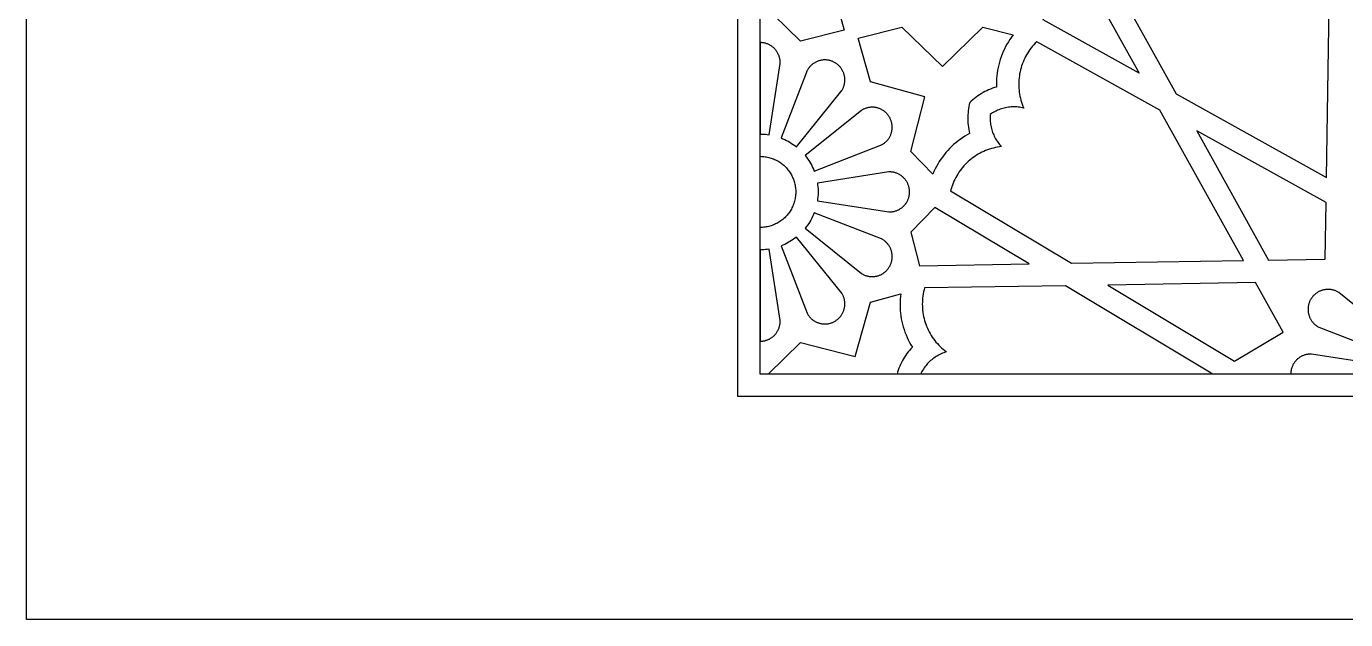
# Model space of a CAD drawing. Extents: x 0 to 1266, y 0 to 1438.
# Drawn here: x 0 to 591, y 0 to 266 of the extents above; entities that cross this region are included whole.
import ezdxf

# ---------------------------------------------------------------- set-up
doc = ezdxf.new("R2010")
doc.units = 0
doc.layers.add('Default_Layer', color=1, linetype='CONTINUOUS')

msp = doc.modelspace()

# ---------------------------------------------------------------- linework, layer by layer
at = {"layer": 'Default_Layer'}
for points in [[(0, 1438.2), (1266.43, 1438.2), (1266.43, 0), (0, 0), (0, 1438.2)], [(318.66, 1338.2), (947.76, 1338.2), (947.76, 100), (318.66, 100), (318.66, 1338.2)], [(328.66, 110), (328.66, 1328.2), (937.76, 1328.2), (937.76, 110), (328.66, 110)], [(328.66, 329.34), (342.8, 314.87), (336.55, 290.39), (360.88, 283.56), (366.35, 264.08), (346.74, 259.07), (328.66, 276.73), (328.66, 329.34)], [(474.56, 287.74), (498.45, 244.77), (455.47, 268.66), (459.65, 283.56), (474.56, 287.74)], [(422.5, 217.8), (421.4, 217.19), (420.33, 216.54), (419.28, 215.86), (418.25, 215.14), (417.25, 214.39), (416.27, 213.6), (415.32, 212.78), (414.4, 211.93), (413.51, 211.05), (412.65, 210.14), (411.83, 209.2), (411.03, 208.23), (410.27, 207.23), (409.55, 206.21), (408.86, 205.16), (408.2, 204.09), (407.59, 203), (407.01, 201.89), (406.46, 200.76), (405.96, 199.61), (396.13, 209.68), (402.38, 234.17), (378.05, 240.99), (372.58, 260.47), (392.19, 265.48), (410.27, 247.82), (428.34, 265.48), (441.98, 262), (441.24, 260.99), (440.53, 259.96), (439.86, 258.9), (439.22, 257.82), (438.62, 256.72), (438.06, 255.6), (437.54, 254.46), (437.06, 253.3), (436.62, 252.13), (436.21, 250.94), (435.85, 249.74), (435.53, 248.53), (435.25, 247.31), (435.02, 246.08), (434.83, 244.84), (434.67, 243.59), (434.57, 242.35), (434.5, 241.09), (434.48, 239.84), (434.5, 238.59), (433.61, 238.31), (432.73, 238.01), (431.86, 237.68), (431, 237.32), (430.15, 236.93), (429.32, 236.52), (428.5, 236.08), (427.69, 235.61), (426.9, 235.11), (426.13, 234.59), (425.38, 234.05), (424.64, 233.48), (423.92, 232.88), (423.23, 232.27), (422.55, 231.63), (422.33, 230.72), (422.15, 229.81), (421.99, 228.89), (421.87, 227.97), (421.77, 227.04), (421.71, 226.11), (421.67, 225.18), (421.67, 224.25), (421.7, 223.32), (421.75, 222.39), (421.84, 221.46), (421.96, 220.54), (422.11, 219.62), (422.29, 218.71), (422.5, 217.8)], [(328.66, 258.51), (328.66, 217.55), (329.46, 217.53), (330.26, 217.5), (331.06, 217.43), (331.86, 217.35), (332.65, 217.24), (337.62, 249.18), (337.63, 249.49), (337.62, 249.8), (337.61, 250.11), (337.58, 250.41), (337.55, 250.72), (337.5, 251.02), (337.45, 251.32), (337.38, 251.62), (337.3, 251.92), (337.22, 252.22), (337.12, 252.51), (337.02, 252.79), (336.9, 253.08), (336.77, 253.36), (336.64, 253.64), (336.49, 253.91), (336.34, 254.17), (336.18, 254.43), (336, 254.69), (335.82, 254.94), (335.63, 255.18), (335.44, 255.41), (335.23, 255.64), (335.02, 255.86), (334.8, 256.08), (334.57, 256.28), (334.34, 256.48), (334.1, 256.67), (333.85, 256.85), (333.59, 257.03), (333.34, 257.19), (333.07, 257.35), (332.8, 257.49), (332.53, 257.63), (332.25, 257.76), (331.96, 257.88), (331.68, 257.99), (331.38, 258.08), (331.09, 258.17), (330.79, 258.25), (330.49, 258.32), (330.19, 258.38), (329.89, 258.42), (329.58, 258.46), (329.28, 258.49), (328.97, 258.5), (328.66, 258.51)], [(436.73, 211.93), (435.82, 211.81), (434.92, 211.66), (434.01, 211.48), (433.12, 211.27), (432.23, 211.03), (431.36, 210.76), (430.49, 210.45), (429.63, 210.12), (428.79, 209.75), (427.96, 209.36), (427.14, 208.94), (426.34, 208.49), (425.55, 208.02), (424.78, 207.52), (424.03, 206.99), (423.3, 206.43), (422.59, 205.85), (421.9, 205.25), (421.23, 204.62), (420.58, 203.97), (419.95, 203.3), (419.35, 202.6), (418.77, 201.89), (418.22, 201.15), (417.69, 200.4), (417.19, 199.63), (416.72, 198.84), (416.27, 198.04), (415.85, 197.22), (415.46, 196.39), (415.1, 195.54), (414.77, 194.69), (414.47, 193.82), (414.2, 192.94), (413.96, 192.05), (468.06, 159.63), (545.08, 160.88), (507.65, 228.21), (452.53, 258.85), (451.88, 258.2), (451.25, 257.53), (450.65, 256.83), (450.07, 256.12), (449.52, 255.38), (449, 254.63), (448.5, 253.86), (448.02, 253.07), (447.58, 252.27), (447.16, 251.45), (446.77, 250.62), (446.42, 249.77), (446.09, 248.91), (445.79, 248.04), (445.52, 247.17), (445.28, 246.28), (445.07, 245.38), (444.89, 244.48), (444.75, 243.57), (444.63, 242.66), (444.55, 241.75), (444.5, 240.83), (444.48, 239.91), (444.49, 238.99), (444.54, 238.07), (444.61, 237.16), (444.72, 236.25), (444.86, 235.34), (445.03, 234.44), (445.23, 233.54), (445.46, 232.65), (445.73, 231.77), (446.02, 230.9), (446.34, 230.04), (446.7, 229.19), (446.08, 229.33), (445.47, 229.44), (444.85, 229.54), (444.22, 229.61), (443.6, 229.66), (442.97, 229.69), (442.34, 229.7), (441.72, 229.69), (441.09, 229.66), (440.46, 229.6), (439.84, 229.53), (439.22, 229.43), (438.6, 229.31), (437.99, 229.17), (437.38, 229.01), (436.78, 228.83), (436.19, 228.63), (435.6, 228.41), (435.02, 228.17), (434.45, 227.91), (433.89, 227.63), (433.34, 227.33), (432.8, 227.01), (432.27, 226.67), (431.75, 226.32), (431.7, 225.69), (431.67, 225.06), (431.67, 224.44), (431.69, 223.81), (431.72, 223.18), (431.78, 222.56), (431.86, 221.93), (431.96, 221.31), (432.09, 220.7), (432.23, 220.09), (432.4, 219.48), (432.58, 218.88), (432.79, 218.29), (433.01, 217.7), (433.26, 217.13), (433.52, 216.56), (433.81, 216), (434.11, 215.45), (434.43, 214.91), (434.77, 214.38), (435.13, 213.86), (435.51, 213.36), (435.9, 212.87), (436.31, 212.39), (436.73, 211.93)], [(338.03, 215.8), (338.85, 215.46), (339.66, 215.1), (340.46, 214.71), (341.25, 214.29), (342.02, 213.84), (342.77, 213.37), (343.51, 212.88), (344.23, 212.36), (344.93, 211.81), (365.21, 236.99), (365.37, 237.26), (365.52, 237.53), (365.66, 237.8), (365.8, 238.09), (365.92, 238.37), (366.03, 238.66), (366.14, 238.95), (366.23, 239.25), (366.31, 239.55), (366.38, 239.85), (366.45, 240.15), (366.5, 240.46), (366.54, 240.77), (366.57, 241.08), (366.59, 241.39), (366.6, 241.7), (366.59, 242.01), (366.58, 242.32), (366.56, 242.63), (366.52, 242.94), (366.48, 243.24), (366.42, 243.55), (366.35, 243.85), (366.28, 244.15), (366.19, 244.45), (366.09, 244.75), (365.98, 245.04), (365.87, 245.32), (365.74, 245.61), (365.6, 245.89), (365.45, 246.16), (365.3, 246.43), (365.13, 246.69), (364.96, 246.95), (364.77, 247.2), (364.58, 247.44), (364.38, 247.68), (364.17, 247.91), (363.96, 248.13), (363.73, 248.35), (363.5, 248.55), (363.27, 248.75), (363.02, 248.94), (362.77, 249.13), (362.51, 249.3), (362.25, 249.46), (361.98, 249.62), (361.71, 249.77), (361.43, 249.9), (361.14, 250.03), (360.86, 250.15), (360.56, 250.25), (360.27, 250.35), (359.97, 250.43), (359.67, 250.51), (359.37, 250.58), (359.06, 250.63), (358.75, 250.67), (358.44, 250.71), (358.13, 250.73), (357.82, 250.74), (357.51, 250.74), (357.2, 250.73), (356.89, 250.71), (356.58, 250.68), (356.28, 250.64), (355.97, 250.59), (355.67, 250.53), (355.36, 250.45), (355.07, 250.37), (354.77, 250.27), (354.48, 250.17), (354.19, 250.06), (353.9, 249.93), (353.62, 249.8), (353.35, 249.65), (353.08, 249.5), (352.81, 249.34), (352.56, 249.17), (352.3, 248.99), (352.06, 248.8), (351.82, 248.6), (351.58, 248.39), (351.36, 248.18), (351.14, 247.96), (350.93, 247.73), (350.73, 247.5), (350.54, 247.25), (350.35, 247), (350.17, 246.75), (350.01, 246.49), (349.85, 246.22), (349.7, 245.95), (338.03, 215.8)], [(348.87, 207.87), (349.42, 207.17), (349.94, 206.45), (350.43, 205.71), (350.9, 204.96), (351.35, 204.19), (351.77, 203.4), (352.16, 202.6), (352.52, 201.79), (352.86, 200.97), (383.01, 212.64), (383.28, 212.79), (383.55, 212.95), (383.81, 213.11), (384.06, 213.29), (384.31, 213.48), (384.55, 213.67), (384.79, 213.87), (385.02, 214.08), (385.24, 214.3), (385.45, 214.53), (385.66, 214.76), (385.86, 215), (386.05, 215.24), (386.23, 215.5), (386.4, 215.76), (386.56, 216.02), (386.71, 216.29), (386.86, 216.57), (386.99, 216.85), (387.12, 217.13), (387.23, 217.42), (387.33, 217.71), (387.43, 218.01), (387.51, 218.31), (387.59, 218.61), (387.65, 218.91), (387.7, 219.22), (387.74, 219.53), (387.77, 219.83), (387.79, 220.14), (387.8, 220.45), (387.8, 220.76), (387.79, 221.08), (387.77, 221.38), (387.73, 221.69), (387.69, 222), (387.63, 222.31), (387.57, 222.61), (387.49, 222.91), (387.41, 223.21), (387.31, 223.5), (387.2, 223.8), (387.09, 224.08), (386.96, 224.37), (386.83, 224.65), (386.68, 224.92), (386.52, 225.19), (386.36, 225.45), (386.19, 225.71), (386, 225.96), (385.81, 226.21), (385.61, 226.44), (385.41, 226.68), (385.19, 226.9), (384.97, 227.12), (384.74, 227.32), (384.5, 227.52), (384.26, 227.72), (384.01, 227.9), (383.75, 228.07), (383.49, 228.24), (383.22, 228.4), (382.94, 228.54), (382.67, 228.68), (382.38, 228.81), (382.1, 228.92), (381.8, 229.03), (381.51, 229.13), (381.21, 229.22), (380.91, 229.29), (380.61, 229.36), (380.3, 229.42), (380, 229.46), (379.69, 229.5), (379.38, 229.52), (379.07, 229.53), (378.76, 229.54), (378.45, 229.53), (378.14, 229.51), (377.83, 229.48), (377.52, 229.44), (377.21, 229.39), (376.91, 229.33), (376.61, 229.25), (376.31, 229.17), (376.01, 229.08), (375.72, 228.97), (375.43, 228.86), (375.14, 228.74), (374.86, 228.61), (374.59, 228.46), (374.32, 228.31), (374.05, 228.15), (348.87, 207.87)], [(581.74, 161.48), (582.15, 186.79), (524.21, 219), (556.42, 161.07), (581.74, 161.48)], [(328.66, 175.66), (328.66, 207.55), (329.21, 207.54), (329.76, 207.51), (330.31, 207.46), (330.86, 207.39), (331.4, 207.31), (331.94, 207.21), (332.48, 207.08), (333.01, 206.94), (333.54, 206.78), (334.06, 206.61), (334.57, 206.41), (335.08, 206.2), (335.58, 205.97), (336.07, 205.72), (336.55, 205.46), (337.03, 205.18), (337.49, 204.88), (337.94, 204.57), (338.39, 204.24), (338.82, 203.89), (339.23, 203.54), (339.64, 203.16), (340.03, 202.78), (340.41, 202.38), (340.78, 201.97), (341.13, 201.54), (341.46, 201.11), (341.78, 200.66), (342.09, 200.2), (342.38, 199.73), (342.65, 199.26), (342.9, 198.77), (343.14, 198.27), (343.37, 197.77), (343.57, 197.26), (343.76, 196.74), (343.92, 196.22), (344.07, 195.69), (344.21, 195.15), (344.32, 194.61), (344.41, 194.07), (344.49, 193.53), (344.55, 192.98), (344.58, 192.43), (344.6, 191.88), (344.6, 191.33), (344.58, 190.78), (344.55, 190.23), (344.49, 189.68), (344.41, 189.14), (344.32, 188.6), (344.21, 188.06), (344.07, 187.52), (343.92, 186.99), (343.76, 186.47), (343.57, 185.95), (343.37, 185.44), (343.14, 184.94), (342.9, 184.44), (342.65, 183.95), (342.38, 183.47), (342.09, 183.01), (341.78, 182.55), (341.46, 182.1), (341.13, 181.66), (340.78, 181.24), (340.41, 180.83), (340.03, 180.43), (339.64, 180.04), (339.23, 179.67), (338.82, 179.31), (338.39, 178.97), (337.94, 178.64), (337.49, 178.33), (337.03, 178.03), (336.55, 177.75), (336.07, 177.49), (335.58, 177.24), (335.08, 177.01), (334.57, 176.8), (334.06, 176.6), (333.54, 176.43), (333.01, 176.27), (332.48, 176.13), (331.94, 176), (331.4, 175.9), (330.86, 175.81), (330.31, 175.75), (329.76, 175.7), (329.21, 175.67), (328.66, 175.66)], [(354.3, 195.59), (354.42, 194.71), (354.51, 193.82), (354.57, 192.94), (354.6, 192.05), (354.6, 191.16), (354.57, 190.27), (354.51, 189.38), (354.42, 188.5), (354.3, 187.62), (386.24, 182.65), (386.55, 182.64), (386.86, 182.65), (387.17, 182.66), (387.48, 182.69), (387.79, 182.72), (388.1, 182.77), (388.4, 182.82), (388.71, 182.89), (389.01, 182.97), (389.31, 183.06), (389.6, 183.16), (389.89, 183.27), (390.18, 183.39), (390.46, 183.51), (390.74, 183.65), (391.01, 183.8), (391.28, 183.96), (391.54, 184.12), (391.8, 184.3), (392.05, 184.48), (392.29, 184.68), (392.53, 184.88), (392.76, 185.09), (392.98, 185.3), (393.19, 185.53), (393.4, 185.76), (393.6, 186), (393.79, 186.25), (393.97, 186.5), (394.14, 186.76), (394.3, 187.02), (394.46, 187.29), (394.6, 187.56), (394.74, 187.84), (394.86, 188.13), (394.98, 188.42), (395.09, 188.71), (395.18, 189), (395.27, 189.3), (395.34, 189.6), (395.4, 189.91), (395.46, 190.21), (395.5, 190.52), (395.53, 190.83), (395.55, 191.14), (395.56, 191.45), (395.56, 191.76), (395.55, 192.07), (395.53, 192.38), (395.5, 192.69), (395.46, 193), (395.4, 193.3), (395.34, 193.61), (395.27, 193.91), (395.18, 194.21), (395.09, 194.5), (394.98, 194.79), (394.86, 195.08), (394.74, 195.37), (394.6, 195.64), (394.46, 195.92), (394.3, 196.19), (394.14, 196.45), (393.97, 196.71), (393.79, 196.96), (393.6, 197.21), (393.4, 197.45), (393.19, 197.68), (392.98, 197.9), (392.76, 198.12), (392.53, 198.33), (392.29, 198.53), (392.05, 198.72), (391.8, 198.91), (391.54, 199.08), (391.28, 199.25), (391.01, 199.41), (390.74, 199.56), (390.46, 199.69), (390.18, 199.82), (389.89, 199.94), (389.6, 200.05), (389.31, 200.15), (389.01, 200.24), (388.71, 200.32), (388.4, 200.38), (388.1, 200.44), (387.79, 200.49), (387.48, 200.52), (387.17, 200.55), (386.86, 200.56), (386.55, 200.57), (386.24, 200.56), (354.3, 195.59)], [(406.94, 184.6), (396.13, 173.53), (399.96, 158.53), (449.12, 159.33), (406.94, 184.6)], [(352.86, 182.24), (352.52, 181.42), (352.16, 180.6), (351.77, 179.81), (351.35, 179.02), (350.9, 178.25), (350.43, 177.5), (349.94, 176.76), (349.42, 176.04), (348.87, 175.33), (374.05, 155.06), (374.32, 154.9), (374.59, 154.75), (374.86, 154.6), (375.14, 154.47), (375.43, 154.35), (375.72, 154.23), (376.01, 154.13), (376.31, 154.04), (376.61, 153.95), (376.91, 153.88), (377.21, 153.82), (377.52, 153.77), (377.83, 153.73), (378.14, 153.7), (378.45, 153.68), (378.76, 153.67), (379.07, 153.67), (379.38, 153.69), (379.69, 153.71), (380, 153.75), (380.3, 153.79), (380.61, 153.85), (380.91, 153.91), (381.21, 153.99), (381.51, 154.08), (381.8, 154.18), (382.1, 154.28), (382.38, 154.4), (382.67, 154.53), (382.94, 154.67), (383.22, 154.81), (383.49, 154.97), (383.75, 155.13), (384.01, 155.31), (384.26, 155.49), (384.5, 155.68), (384.74, 155.88), (384.97, 156.09), (385.19, 156.31), (385.41, 156.53), (385.61, 156.76), (385.81, 157), (386, 157.25), (386.19, 157.5), (386.36, 157.76), (386.52, 158.02), (386.68, 158.29), (386.83, 158.56), (386.96, 158.84), (387.09, 159.12), (387.2, 159.41), (387.31, 159.7), (387.41, 160), (387.49, 160.3), (387.57, 160.6), (387.63, 160.9), (387.69, 161.21), (387.73, 161.51), (387.77, 161.82), (387.79, 162.13), (387.8, 162.44), (387.8, 162.75), (387.79, 163.06), (387.77, 163.37), (387.74, 163.68), (387.7, 163.99), (387.65, 164.3), (387.59, 164.6), (387.51, 164.9), (387.43, 165.2), (387.33, 165.5), (387.23, 165.79), (387.12, 166.08), (386.99, 166.36), (386.86, 166.64), (386.71, 166.92), (386.56, 167.19), (386.4, 167.45), (386.23, 167.71), (386.05, 167.96), (385.86, 168.21), (385.66, 168.45), (385.45, 168.68), (385.24, 168.91), (385.02, 169.13), (384.79, 169.34), (384.55, 169.54), (384.31, 169.73), (384.06, 169.92), (383.81, 170.09), (383.55, 170.26), (383.28, 170.42), (383.01, 170.57), (352.86, 182.24)], [(344.93, 171.4), (344.23, 170.85), (343.51, 170.33), (342.77, 169.83), (342.02, 169.36), (341.25, 168.92), (340.46, 168.5), (339.66, 168.11), (338.85, 167.75), (338.03, 167.41), (349.7, 137.26), (349.85, 136.99), (350.01, 136.72), (350.17, 136.46), (350.35, 136.2), (350.54, 135.96), (350.73, 135.71), (350.93, 135.48), (351.14, 135.25), (351.36, 135.03), (351.58, 134.81), (351.82, 134.61), (352.06, 134.41), (352.3, 134.22), (352.56, 134.04), (352.81, 133.87), (353.08, 133.71), (353.35, 133.55), (353.62, 133.41), (353.9, 133.28), (354.19, 133.15), (354.48, 133.04), (354.77, 132.93), (355.07, 132.84), (355.36, 132.76), (355.67, 132.68), (355.97, 132.62), (356.28, 132.57), (356.58, 132.53), (356.89, 132.49), (357.2, 132.47), (357.51, 132.46), (357.82, 132.47), (358.13, 132.48), (358.44, 132.5), (358.75, 132.53), (359.06, 132.58), (359.37, 132.63), (359.67, 132.7), (359.97, 132.77), (360.27, 132.86), (360.56, 132.96), (360.86, 133.06), (361.14, 133.18), (361.43, 133.31), (361.71, 133.44), (361.98, 133.59), (362.25, 133.74), (362.51, 133.91), (362.77, 134.08), (363.02, 134.26), (363.27, 134.45), (363.5, 134.65), (363.73, 134.86), (363.96, 135.08), (364.17, 135.3), (364.38, 135.53), (364.58, 135.77), (364.77, 136.01), (364.96, 136.26), (365.13, 136.52), (365.3, 136.78), (365.45, 137.05), (365.6, 137.32), (365.74, 137.6), (365.87, 137.88), (365.98, 138.17), (366.09, 138.46), (366.19, 138.76), (366.28, 139.06), (366.35, 139.36), (366.42, 139.66), (366.48, 139.97), (366.52, 140.27), (366.56, 140.58), (366.58, 140.89), (366.59, 141.2), (366.6, 141.51), (366.59, 141.82), (366.57, 142.13), (366.54, 142.44), (366.5, 142.75), (366.45, 143.05), (366.38, 143.36), (366.31, 143.66), (366.23, 143.96), (366.14, 144.26), (366.03, 144.55), (365.92, 144.84), (365.8, 145.12), (365.66, 145.4), (365.52, 145.68), (365.37, 145.95), (365.21, 146.22), (344.93, 171.4)], [(328.66, 165.66), (328.66, 124.7), (328.97, 124.71), (329.28, 124.72), (329.58, 124.75), (329.89, 124.79), (330.19, 124.83), (330.49, 124.89), (330.79, 124.96), (331.09, 125.04), (331.38, 125.12), (331.68, 125.22), (331.96, 125.33), (332.25, 125.45), (332.53, 125.58), (332.8, 125.71), (333.07, 125.86), (333.34, 126.02), (333.59, 126.18), (333.85, 126.35), (334.1, 126.54), (334.34, 126.73), (334.57, 126.92), (334.8, 127.13), (335.02, 127.35), (335.23, 127.57), (335.44, 127.8), (335.63, 128.03), (335.82, 128.27), (336, 128.52), (336.18, 128.78), (336.34, 129.04), (336.49, 129.3), (336.64, 129.57), (336.77, 129.85), (336.9, 130.13), (337.02, 130.41), (337.12, 130.7), (337.22, 130.99), (337.3, 131.29), (337.38, 131.59), (337.45, 131.89), (337.5, 132.19), (337.55, 132.49), (337.58, 132.8), (337.61, 133.1), (337.62, 133.41), (337.63, 133.72), (337.62, 134.02), (332.65, 165.97), (331.86, 165.86), (331.06, 165.77), (330.26, 165.71), (329.46, 165.67), (328.66, 165.66)], [(562.89, 128.84), (550.59, 150.97), (484.32, 149.9), (541.17, 115.83), (562.89, 128.84)]]:
    msp.add_lwpolyline(points, close=True, dxfattribs=at)
for points in [[(484.36, 290.69), (515.01, 235.56), (582.33, 198.13), (583.58, 275.15)], [(531.45, 110), (465.37, 149.59), (402.31, 148.57), (402.07, 147.68), (401.87, 146.78), (401.69, 145.88), (401.55, 144.97), (401.44, 144.06), (401.36, 143.15), (401.32, 142.23), (401.3, 141.31), (401.32, 140.39), (401.36, 139.47), (401.45, 138.56), (401.56, 137.64), (401.7, 136.74), (401.87, 135.84), (402.08, 134.94), (402.32, 134.05), (402.58, 133.17), (402.88, 132.3), (403.21, 131.44), (403.57, 130.6), (403.95, 129.76), (404.37, 128.94), (404.81, 128.14), (405.28, 127.35), (405.78, 126.58), (406.3, 125.82), (406.85, 125.09), (407.42, 124.37), (408.02, 123.67), (408.65, 123), (409.29, 122.34), (409.96, 121.71), (410.65, 121.1), (411.36, 120.52), (412.09, 119.96), (411.49, 119.78), (410.9, 119.57), (410.31, 119.34), (409.74, 119.09), (409.17, 118.82), (408.61, 118.54), (408.06, 118.23), (407.53, 117.91), (407, 117.56), (406.49, 117.2), (405.98, 116.83), (405.5, 116.43), (405.02, 116.02), (404.56, 115.59), (404.11, 115.15), (403.68, 114.7), (403.27, 114.22), (402.87, 113.74), (402.49, 113.24), (402.13, 112.73), (401.78, 112.2), (401.45, 111.67), (401.14, 111.12), (400.85, 110.57), (400.58, 110)], [(613.01, 126.27), (587.83, 146.55), (587.56, 146.71), (587.29, 146.86), (587.01, 147), (586.73, 147.13), (586.45, 147.26), (586.16, 147.37), (585.87, 147.47), (585.57, 147.57), (585.27, 147.65), (584.97, 147.72), (584.66, 147.78), (584.36, 147.83), (584.05, 147.87), (583.74, 147.9), (583.43, 147.92), (583.12, 147.93), (582.81, 147.93), (582.5, 147.92), (582.19, 147.89), (581.88, 147.86), (581.58, 147.81), (581.27, 147.76), (580.97, 147.69), (580.67, 147.61), (580.37, 147.53), (580.07, 147.43), (579.78, 147.32), (579.49, 147.2), (579.21, 147.08), (578.93, 146.94), (578.66, 146.79), (578.39, 146.63), (578.13, 146.47), (577.87, 146.29), (577.62, 146.11), (577.38, 145.92), (577.14, 145.72), (576.91, 145.51), (576.69, 145.3), (576.47, 145.07), (576.26, 144.84), (576.06, 144.6), (575.87, 144.36), (575.69, 144.11), (575.52, 143.85), (575.35, 143.59), (575.2, 143.32), (575.05, 143.04), (574.92, 142.76), (574.79, 142.48), (574.67, 142.19), (574.57, 141.9), (574.47, 141.61), (574.38, 141.31), (574.31, 141.01), (574.24, 140.7), (574.19, 140.4), (574.14, 140.09), (574.11, 139.78), (574.09, 139.47), (574.08, 139.16), (574.07, 138.85), (574.08, 138.54), (574.1, 138.23), (574.14, 137.92), (574.18, 137.61), (574.23, 137.31), (574.29, 137), (574.37, 136.7), (574.45, 136.4), (574.54, 136.11), (574.65, 135.81), (574.76, 135.53), (574.89, 135.24), (575.02, 134.96), (575.16, 134.69), (575.32, 134.42), (575.48, 134.15), (575.65, 133.89), (575.83, 133.64), (576.02, 133.39), (576.22, 133.15), (576.42, 132.92), (576.64, 132.7), (576.86, 132.48), (577.09, 132.27), (577.32, 132.07), (577.57, 131.87), (577.81, 131.69), (578.07, 131.51), (578.33, 131.34), (578.6, 131.18), (578.87, 131.04), (609.02, 119.36)], [(332.27, 110), (346.74, 124.14), (371.22, 117.89), (378.05, 142.22), (391.6, 146.02), (391.46, 144.77), (391.37, 143.52), (391.31, 142.27), (391.3, 141.02), (391.33, 139.77), (391.41, 138.51), (391.53, 137.27), (391.69, 136.02), (391.89, 134.79), (392.14, 133.56), (392.42, 132.34), (392.75, 131.13), (393.12, 129.93), (393.53, 128.75), (393.99, 127.58), (394.48, 126.43), (395.01, 125.29), (395.58, 124.17), (396.18, 123.08), (396.83, 122), (396.19, 121.32), (395.58, 120.62), (394.99, 119.9), (394.43, 119.16), (393.89, 118.4), (393.38, 117.62), (392.89, 116.83), (392.42, 116.02), (391.99, 115.2), (391.58, 114.36), (391.2, 113.51), (390.85, 112.65), (390.52, 111.78), (390.23, 110.89), (389.96, 110)], [(607.58, 113.99), (575.63, 118.95), (575.33, 118.96), (575.02, 118.96), (574.71, 118.94), (574.41, 118.92), (574.1, 118.89), (573.8, 118.84), (573.5, 118.78), (573.2, 118.72), (572.9, 118.64), (572.6, 118.56), (572.31, 118.46), (572.02, 118.35), (571.74, 118.24), (571.46, 118.11), (571.18, 117.97), (570.91, 117.83), (570.65, 117.68), (570.39, 117.51), (570.13, 117.34), (569.88, 117.16), (569.64, 116.97), (569.41, 116.77), (569.18, 116.57), (568.96, 116.36), (568.74, 116.14), (568.53, 115.91), (568.34, 115.67), (568.15, 115.43), (567.96, 115.19), (567.79, 114.93), (567.63, 114.67), (567.47, 114.41), (567.32, 114.14), (567.19, 113.86), (567.06, 113.58), (566.94, 113.3), (566.83, 113.01), (566.73, 112.72), (566.65, 112.43), (566.57, 112.13), (566.5, 111.83), (566.44, 111.53), (566.4, 111.22), (566.36, 110.92), (566.33, 110.61), (566.32, 110.31), (566.31, 110)]]:
    msp.add_lwpolyline(points, dxfattribs=at)

doc.saveas('drawing.dxf')
